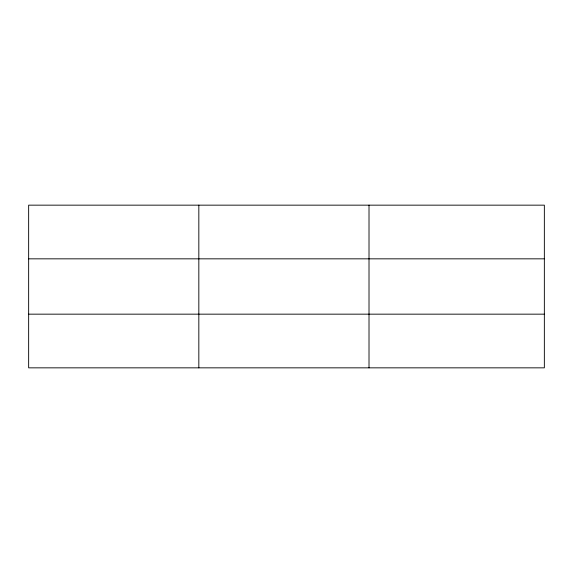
<?xml version="1.0" encoding="UTF-8"?>
<svg xmlns="http://www.w3.org/2000/svg" width="573" height="573" viewBox="0 0 573 573"><rect width="100%" height="100%" fill="white"/><g stroke="black" fill="none" stroke-linecap="round" stroke-linejoin="round"><path stroke-width="0.86" d="M198.831 367.845L198.831 205.155M369.012 367.845L369.012 205.155M544.35 258.838L544.35 205.155L28.65 205.155L28.65 367.845L544.35 367.845L544.35 258.838L28.65 258.838M28.65 314.162L544.35 314.162"/></g></svg>
